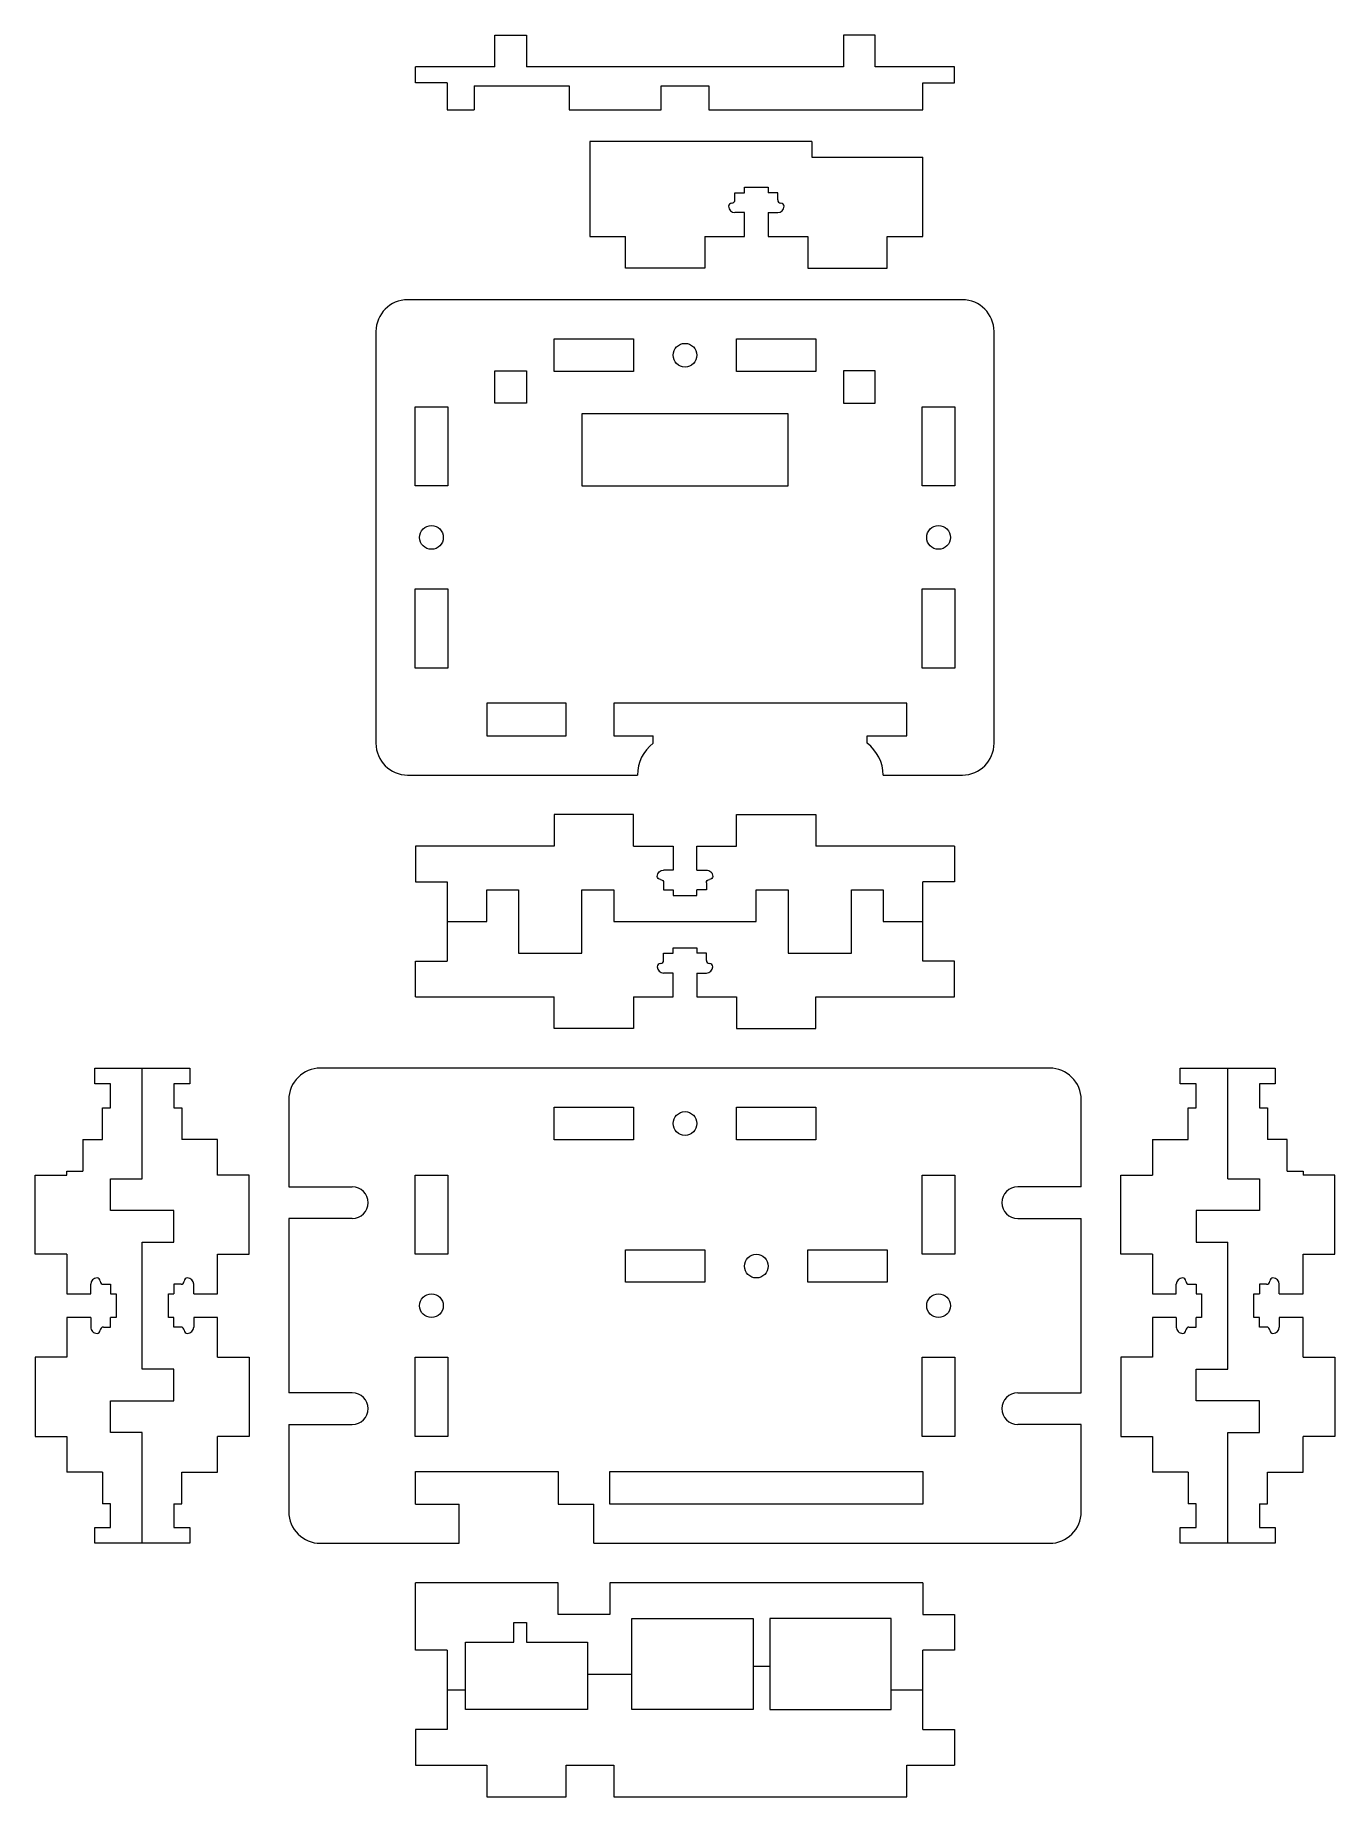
# Model space of a CAD drawing. Header units: millimetres. Extents: x -32 to 132, y -32 to 190.
import ezdxf

# ---------------------------------------------------------------- set-up
doc = ezdxf.new("R2010")
doc.units = ezdxf.units.MM
doc.layers.get('0').update_dxf_attribs({"linetype": 'CONTINUOUS', "lineweight": 0})

# ---------------------------------------------------------------- blocks, each defined once
blk = doc.blocks.new('T-Slot_Full_Slot')
for p, q in [((-2.7, 5.5), (-1.5, 5.5)), ((-2.7, 4.6), (-2.7, 5.5)), ((-1.5, 6.2), (1.5, 6.2)), ((-1.5, 5.5), (-1.5, 6.2)), ((1.5, 6.2), (1.5, 5.5)), ((2.7, 5.5), (1.5, 5.5)), ((2.7, 4.6), (2.7, 5.5)), ((-1.5, 3), (-2.7, 3)), ((-1.5, 0), (-1.5, 3)), ((1.5, 3), (1.5, 0)), ((1.5, 3), (2.7, 3)), ((-16.5, -4), (-16.5, 0)), ((-6.5, 0), (-6.5, -4)), ((-6.5, 0), (-1.5, 0)), ((1.5, 0), (6.5, 0)), ((6.5, 0), (6.5, -4)), ((16.5, -4), (16.5, 0)), ((-6.5, -4), (-16.5, -4)), ((6.5, -4), (16.5, -4))]:
    blk.add_line(p, q)
for centre, radius, start, end in [((-3.1, 4.6), 0.4, 270, 360), ((3.1, 4.6), 0.4, 180, 270), ((-3.1, 3.8), 0.4, 90, 180), ((-2.7, 3.8), 0.8, 180, 270), ((2.7, 3.8), 0.8, 270, 360), ((3.1, 3.8), 0.4, 360, 90)]:
    blk.add_arc(centre, radius, start, end)
blk = doc.blocks.new('T-Slot_Full_Hole')
for p, q in [((-16.5, -2.05), (-16.5, 2.05)), ((-16.5, 2.05), (-6.5, 2.05)), ((-6.5, 2.05), (-6.5, -2.05)), ((6.5, 2.05), (16.5, 2.05)), ((6.5, -2.05), (6.5, 2.05)), ((16.5, 2.05), (16.5, -2.05)), ((-6.5, -2.05), (-16.5, -2.05)), ((16.5, -2.05), (6.5, -2.05))]:
    blk.add_line(p, q)
blk.add_circle((0, 0), 1.5)

msp = doc.modelspace()

# ---------------------------------------------------------------- linework, layer by layer
for p, q in [((26, 186.4), (26, 190.4)), ((26, 190.4), (30, 190.4)), ((30, 190.4), (30, 186.4)), ((74, 190.4), (70, 190.4)), ((70, 190.4), (70, 186.4)), ((74, 186.4), (74, 190.4)), ((26, 186.4), (16, 186.4)), ((16, 184.4), (16, 186.4)), ((70, 186.4), (30, 186.4)), ((84, 186.4), (74, 186.4)), ((84, 184.4), (84, 186.4)), ((20, 184.4), (16, 184.4)), ((20, 184.4), (20, 181)), ((23.4, 184), (23.4, 181)), ((23.4, 184), (35.4, 184)), ((35.4, 184), (35.4, 181)), ((47, 181), (47, 184)), ((47, 184), (53, 184)), ((53, 184), (53, 181)), ((80, 181), (80, 184.4)), ((80, 184.4), (84, 184.4)), ((20, 181), (23.4, 181)), ((35.4, 181), (47, 181)), ((53, 181), (80, 181)), ((38, 177), (38, 165)), ((66, 177), (38, 177)), ((66, 177), (66, 175)), ((66, 175), (80, 175)), ((80, 165), (80, 175)), ((38, 165), (42.5, 165)), ((75.5, 165), (80, 165)), ((85, 157), (15, 157)), ((11, 153), (11, 101)), ((89, 101), (89, 153)), ((26, 148.05), (30, 148.05)), ((26, 143.95), (26, 148.05)), ((30, 148.05), (30, 143.95)), ((74, 148.05), (70, 148.05)), ((70, 148.05), (70, 143.95)), ((74, 143.95), (74, 148.05)), ((30, 143.95), (26, 143.95)), ((63, 142.6), (37, 142.6)), ((37, 142.6), (37, 133.5)), ((63, 133.5), (63, 142.6)), ((70, 143.95), (74, 143.95)), ((37, 133.5), (63, 133.5)), ((25, 106.05), (25, 101.95)), ((35, 106.05), (25, 106.05)), ((35, 101.95), (35, 106.05)), ((41, 106.05), (41, 101.95)), ((78, 106.05), (41, 106.05)), ((78, 101.95), (78, 106.05)), ((25, 101.95), (35, 101.95)), ((41, 101.95), (46, 101.95)), ((46, 101), (46, 101.95)), ((73, 101), (73, 101.95)), ((73, 101.95), (78, 101.95)), ((15, 97), (44, 97)), ((75, 97), (85, 97)), ((33.5, 88), (16, 88)), ((16, 88), (16, 83.5)), ((84, 88), (66.5, 88)), ((84, 88), (84, 83.5)), ((16, 83.5), (20, 83.5)), ((20, 83.5), (20, 73.5)), ((25, 78.5), (25, 82.5)), ((25, 82.5), (29, 82.5)), ((29, 82.5), (29, 74.5)), ((37, 74.5), (37, 82.5)), ((37, 82.5), (41, 82.5)), ((41, 82.5), (41, 78.5)), ((59, 78.5), (59, 82.5)), ((59, 82.5), (63, 82.5)), ((63, 82.5), (63, 74.5)), ((71, 74.5), (71, 82.5)), ((71, 82.5), (75, 82.5)), ((75, 82.5), (75, 78.5)), ((80, 73.5), (80, 83.5)), ((84, 83.5), (80, 83.5)), ((20, 78.5), (25, 78.5)), ((41, 78.5), (59, 78.5)), ((75, 78.5), (80, 78.5)), ((16, 69), (16, 73.5)), ((16, 73.5), (20, 73.5)), ((29, 74.5), (37, 74.5)), ((63, 74.5), (71, 74.5)), ((84, 73.5), (80, 73.5)), ((84, 69), (84, 73.5)), ((16, 69), (33.5, 69)), ((66.5, 69), (84, 69)), ((-24.5, 58), (-24.5, 60)), ((-24.5, 60), (-12.5, 60)), ((-22.5, 58), (-24.5, 58)), ((-22.5, 55), (-22.5, 58)), ((-18.5, 46), (-18.5, 60)), ((-12.5, 58), (-14.5, 58)), ((-14.5, 58), (-14.5, 55)), ((-12.5, 60), (-12.5, 58)), ((96, 60), (4, 60)), ((112.5, 58), (112.5, 60)), ((112.5, 60), (124.5, 60)), ((114.5, 58), (112.5, 58)), ((114.5, 55), (114.5, 58)), ((118.5, 46), (118.5, 60)), ((124.5, 58), (122.5, 58)), ((122.5, 58), (122.5, 55)), ((124.5, 60), (124.5, 58)), ((0, 56), (0, 45)), ((100, 45), (100, 56)), ((-23.5, 51), (-23.5, 55)), ((-23.5, 55), (-22.5, 55)), ((-14.5, 55), (-13.5, 55)), ((-13.5, 55), (-13.5, 51)), ((113.5, 51), (113.5, 55)), ((113.5, 55), (114.5, 55)), ((122.5, 55), (123.5, 55)), ((123.5, 55), (123.5, 51)), ((-26, 51), (-23.5, 51)), ((-26, 51), (-26, 47)), ((-9, 51), (-13.5, 51)), ((-9, 46.5), (-9, 51)), ((109, 51), (109, 46.5)), ((109, 51), (113.5, 51)), ((126, 51), (123.5, 51)), ((126, 47), (126, 51)), ((-28, 46.5), (-28, 47)), ((-28, 47), (-26, 47)), ((126, 47), (128, 47)), ((128, 47), (128, 46.5)), ((-22.5, 42), (-22.5, 46)), ((-22.5, 46), (-18.5, 46)), ((0, 45), (8, 45)), ((100, 45), (92, 45)), ((118.5, 46), (122.5, 46)), ((122.5, 46), (122.5, 42)), ((10, 43), (10, 43)), ((90, 43), (90, 43)), ((-14.5, 42), (-22.5, 42)), ((-14.5, 38), (-14.5, 42)), ((8, 41), (0, 41)), ((0, 41), (0, 19)), ((92, 41), (100, 41)), ((100, 19), (100, 41)), ((122.5, 42), (114.5, 42)), ((114.5, 42), (114.5, 38)), ((-18.5, 38), (-14.5, 38)), ((-18.5, 22), (-18.5, 38)), ((114.5, 38), (118.5, 38)), ((118.5, 22), (118.5, 38)), ((-14.5, 22), (-18.5, 22)), ((-14.5, 18), (-14.5, 22)), ((114.5, 18), (114.5, 22)), ((114.5, 22), (118.5, 22)), ((-22.5, 14), (-22.5, 18)), ((-22.5, 18), (-14.5, 18)), ((8, 19), (0, 19)), ((92, 19), (100, 19)), ((122.5, 18), (114.5, 18)), ((122.5, 14), (122.5, 18)), ((10, 17), (10, 17)), ((90, 17), (90, 17)), ((-28, 13.5), (-28, 9)), ((-18.5, 14), (-22.5, 14)), ((-18.5, 0), (-18.5, 14)), ((-9, 9), (-9, 13.5)), ((0, 15), (8, 15)), ((0, 15), (0, 4)), ((100, 15), (92, 15)), ((100, 4), (100, 15)), ((109, 13.5), (109, 9)), ((118.5, 14), (122.5, 14)), ((118.5, 0), (118.5, 14)), ((128, 9), (128, 13.5)), ((-23.5, 9), (-28, 9)), ((-23.5, 9), (-23.5, 5)), ((-13.5, 5), (-13.5, 9)), ((-13.5, 9), (-9, 9)), ((16, 4.95), (16, 9.05)), ((16, 9.05), (34, 9.05)), ((34, 9.05), (34, 4.95)), ((40.5, 9.05), (80, 9.05)), ((40.5, 4.95), (40.5, 9.05)), ((80, 9.05), (80, 4.95)), ((113.5, 9), (109, 9)), ((113.5, 9), (113.5, 5)), ((123.5, 5), (123.5, 9)), ((123.5, 9), (128, 9)), ((-22.5, 5), (-23.5, 5)), ((-22.5, 2), (-22.5, 5)), ((-14.5, 5), (-14.5, 2)), ((-14.5, 5), (-13.5, 5)), ((16, 4.95), (21.5, 4.95)), ((21.5, 0), (21.5, 4.95)), ((34, 4.95), (38.5, 4.95)), ((38.5, 0), (38.5, 4.95)), ((80, 4.95), (40.5, 4.95)), ((114.5, 5), (113.5, 5)), ((114.5, 2), (114.5, 5)), ((122.5, 5), (122.5, 2)), ((122.5, 5), (123.5, 5)), ((-24.5, 0), (-24.5, 2)), ((-24.5, 2), (-22.5, 2)), ((-14.5, 2), (-12.5, 2)), ((-12.5, 2), (-12.5, 0)), ((4, 0), (21.5, 0)), ((38.5, 0), (96, 0)), ((112.5, 0), (112.5, 2)), ((112.5, 2), (114.5, 2)), ((124.5, 0), (112.5, 0)), ((122.5, 2), (124.5, 2)), ((124.5, 2), (124.5, 0)), ((-12.5, 0), (-24.5, 0)), ((34, -5), (16, -5)), ((16, -13.5), (16, -5)), ((34, -9), (34, -5)), ((40.5, -5), (40.5, -9)), ((80, -5), (40.5, -5)), ((80, -5), (80, -9)), ((28.4, -12.5), (28.4, -10)), ((28.4, -10), (30, -10)), ((30, -10), (30, -12.5)), ((40.5, -9), (34, -9)), ((43.3, -21), (43.3, -9.5)), ((43.3, -9.5), (58.6, -9.5)), ((58.6, -9.5), (58.6, -21)), ((76, -9.5), (60.7, -9.5)), ((60.7, -9.5), (60.7, -21)), ((76, -21), (76, -9.5)), ((80, -9), (84, -9)), ((84, -9), (84, -13.5)), ((22.3, -21), (22.3, -12.5)), ((22.3, -12.5), (28.4, -12.5)), ((30, -12.5), (37.7, -12.5)), ((37.7, -12.5), (37.7, -21)), ((20, -13.5), (16, -13.5)), ((20, -13.5), (20, -23.5)), ((58.6, -15.5), (60.7, -15.5)), ((84, -13.5), (80, -13.5)), ((80, -23.5), (80, -13.5)), ((37.7, -16.5), (43.3, -16.5)), ((20, -18.5), (22.3, -18.5)), ((76, -18.5), (80, -18.5)), ((37.7, -21), (22.3, -21)), ((58.6, -21), (43.3, -21)), ((60.7, -21), (76, -21)), ((16, -23.5), (16, -28)), ((20, -23.5), (16, -23.5)), ((80, -23.5), (84, -23.5)), ((84, -23.5), (84, -28)), ((16, -28), (25, -28)), ((25, -28), (25, -32)), ((35, -32), (35, -28)), ((35, -28), (41, -28)), ((41, -28), (41, -32)), ((78, -28), (84, -28)), ((78, -32), (78, -28)), ((25, -32), (35, -32)), ((41, -32), (78, -32))]:
    msp.add_line(p, q)
for centre, radius, start, end in [((15, 153), 4, 90, 180), ((85, 153), 4, 0, 90), ((15, 101), 4, 180, 270), ((49, 97), 5, 126.8699, 180), ((70, 97), 5, 0, 53.1301), ((85, 101), 4, 270, 0), ((4, 56), 4, 90, 180), ((96, 56), 4, 0, 90), ((8, 43), 2, 0, 90), ((92, 43), 2, 90, 180), ((8, 43), 2, 270, 0), ((92, 43), 2, 180, 270), ((8, 17), 2, 0, 90), ((92, 17), 2, 90, 180), ((8, 17), 2, 270, 0), ((92, 17), 2, 180, 270), ((4, 4), 4, 180, 270), ((96, 4), 4, 270, 0)]:
    msp.add_arc(centre, radius, start, end)

# ---------------------------------------------------------------- block references
for name, p in [('T-Slot_Full_Slot', (59, 165)), ('T-Slot_Full_Hole', (50, 150)), ('T-Slot_Full_Slot', (50, 69)), ('T-Slot_Full_Hole', (50, 53)), ('T-Slot_Full_Hole', (59, 35))]:
    msp.add_blockref(name, p)
for name, p, rotation in [('T-Slot_Full_Hole', (18, 127), 270), ('T-Slot_Full_Hole', (82, 127), 270), ('T-Slot_Full_Slot', (-28, 30), 270), ('T-Slot_Full_Slot', (-9, 30), 90), ('T-Slot_Full_Hole', (18, 30), 270), ('T-Slot_Full_Hole', (82, 30), 270), ('T-Slot_Full_Slot', (109, 30), 270), ('T-Slot_Full_Slot', (128, 30), 90)]:
    msp.add_blockref(name, p, dxfattribs=dict(rotation=rotation))
at = {"yscale": -1}
msp.add_blockref('T-Slot_Full_Slot', (50, 88), dxfattribs=at)

doc.saveas('drawing.dxf')
